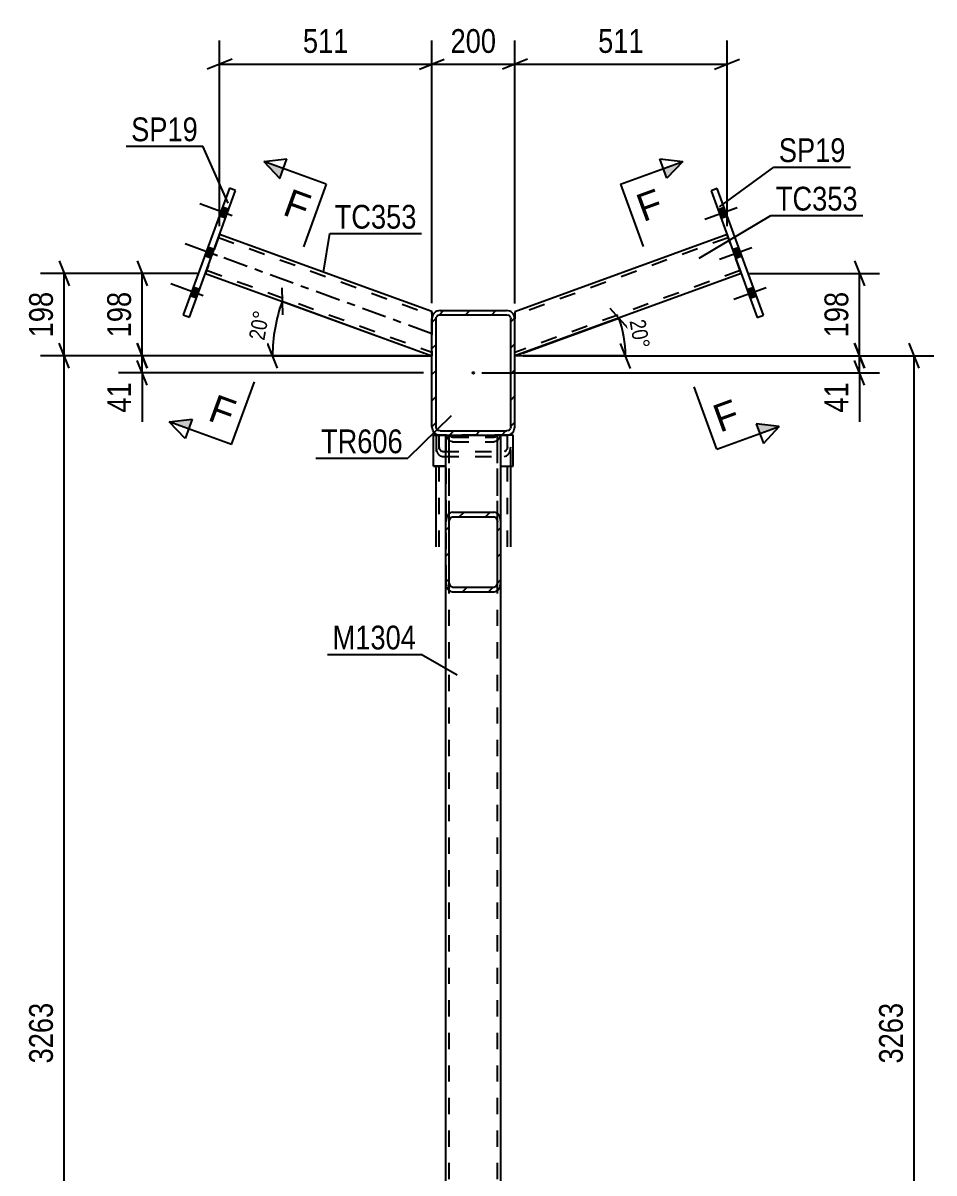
# Model space of a CAD drawing. Header units: millimetres. Extents: x 0 to 1189, y 0 to 841.
# Drawn here: x 191.7 to 301.4, y 138.5 to 277 of the extents above; entities that cross this region are included whole.
import ezdxf

# ---------------------------------------------------------------- set-up
doc = ezdxf.new("R2010")
doc.units = ezdxf.units.MM
doc.linetypes.add('DXK_LINE_DOT2', pattern=[3.9198, 1.9599, -1.9599])
doc.linetypes.add('DXK_LINE_DOT3', pattern=[5.9187, 2.979, -0.9799, 0.9799, -0.9799])
doc.styles.add('Arial', font='ARIAL.TTF', dxfattribs={"height": 0.2})
doc.styles.add('Arial Narrow', font='ARIALN.TTF', dxfattribs={"height": 0.2})

# ---------------------------------------------------------------- blocks, each defined once
blk = doc.blocks.new('Part-761554047-6091 - 6008')
at = {"color": 2, "linetype": 'Continuous'}
for p, q in [((216.55, 257.12), (210.99, 241.85)), ((211.74, 241.58), (217.3, 256.85)), ((217.3, 256.85), (216.55, 257.12)), ((210.99, 241.85), (211.74, 241.58))]:
    blk.add_line(p, q, dxfattribs=at)
blk = doc.blocks.new('Part-761554047-6076 - 6008')
at = {"linetype": 'Continuous'}
h = blk.add_hatch(dxfattribs=at)
h.set_pattern_fill('', scale=0.7, style=0, pattern_type=0)
h.set_pattern_definition([(45, (242.6153, 209.6541), (-1.57154, 1.57154), [])])
h.paths.add_polyline_path([(242.62, 216.95), (242.62, 209.65), (242.68, 209.21), (242.85, 208.83), (243.11, 208.58), (243.42, 208.49), (248.42, 208.49), (248.72, 208.58), (248.98, 208.83), (249.15, 209.21), (249.22, 209.65), (249.22, 216.95), (249.15, 217.4), (248.98, 217.78), (248.72, 218.03), (248.42, 218.12), (243.42, 218.12), (243.11, 218.03), (242.85, 217.78), (242.68, 217.4)])
h.paths.add_polyline_path([(243.13, 217.37), (243.26, 217.49), (243.42, 217.54), (248.42, 217.54), (248.57, 217.49), (248.7, 217.37), (248.78, 217.18), (248.82, 216.95), (248.82, 209.65), (248.78, 209.43), (248.7, 209.24), (248.57, 209.11), (248.42, 209.07), (243.42, 209.07), (243.26, 209.11), (243.13, 209.24), (243.05, 209.43), (243.02, 209.65), (243.02, 216.95), (243.05, 217.18)])
at = {"color": 2, "linetype": 'Continuous'}
for p, q in [((242.62, 216.95), (242.62, 227.38)), ((249.22, 216.95), (249.22, 227.38)), ((243.42, 218.12), (243.11, 218.03)), ((243.26, 217.49), (243.42, 217.54)), ((243.42, 218.12), (248.42, 218.12)), ((243.42, 217.54), (248.42, 217.54)), ((248.72, 218.03), (248.42, 218.12)), ((248.42, 217.54), (248.57, 217.49)), ((242.68, 217.4), (242.62, 216.95)), ((242.62, 209.65), (242.62, 216.95)), ((243.02, 216.95), (243.05, 217.18)), ((243.02, 209.65), (243.02, 216.95)), ((248.78, 217.18), (248.82, 216.95)), ((248.82, 209.65), (248.82, 216.95)), ((249.22, 216.95), (249.15, 217.4)), ((249.22, 209.65), (249.22, 216.95)), ((242.62, 209.65), (242.68, 209.21)), ((243.05, 209.43), (243.02, 209.65)), ((248.82, 209.65), (248.78, 209.43)), ((249.15, 209.21), (249.22, 209.65)), ((243.11, 208.58), (243.42, 208.49)), ((243.42, 209.07), (243.26, 209.11)), ((243.42, 209.07), (248.42, 209.07)), ((243.42, 208.49), (248.42, 208.49)), ((248.57, 209.11), (248.42, 209.07)), ((248.42, 208.49), (248.72, 208.58))]:
    blk.add_line(p, q, dxfattribs=at)
at = {"color": 7, "linetype": 'DXK_LINE_DOT2'}
for p, q in [((242.62, 227.38), (249.22, 227.38)), ((242.62, 227.38), (242.68, 227.38)), ((242.68, 227.28), (242.66, 227.38)), ((243.02, 209.65), (243.02, 227.38)), ((243.1, 227.38), (243.13, 227.31)), ((243.13, 227.31), (243.26, 227.18)), ((243.26, 227.18), (243.42, 227.14)), ((248.42, 227.14), (248.57, 227.18)), ((248.57, 227.18), (248.7, 227.31)), ((248.7, 227.31), (248.73, 227.38)), ((248.82, 209.65), (248.82, 227.38)), ((249.17, 227.38), (249.15, 227.28)), ((243.42, 226.56), (243.11, 226.64)), ((243.42, 227.14), (248.42, 227.14)), ((243.42, 226.56), (248.42, 226.56)), ((248.72, 226.64), (248.42, 226.56)), ((242.62, 209.65), (242.62, 216.95)), ((249.22, 209.65), (249.22, 216.95))]:
    blk.add_line(p, q, dxfattribs=at)
for centre, start, end in [((243.71, 227.52), 193.2949, 235.5336), ((248.12, 227.52), 304.4664, 346.7051)]:
    blk.add_arc(centre, 1.06, start, end, dxfattribs=at)
at = {"color": 2, "linetype": 'Continuous'}
for centre, radius, start, end in [((243.71, 217.15), 1.06, 124.4664, 166.7051), ((243.56, 217.05), 0.532, 124.4664, 166.7051), ((248.27, 217.05), 0.532, 13.2949, 55.5336), ((248.12, 217.15), 1.06, 13.2949, 55.5336), ((243.71, 209.45), 1.06, 193.2949, 235.5336), ((243.56, 209.55), 0.532, 193.2949, 235.5336), ((248.27, 209.55), 0.532, 304.4664, 346.7051), ((248.12, 209.45), 1.06, 304.4664, 346.7051)]:
    blk.add_arc(centre, radius, start, end, dxfattribs=at)
blk = doc.blocks.new('Bolt-761554047-6023 - 6008')
at = {"linetype": 'Continuous'}
for points in [[(216.08, 253.51), (216.46, 254.54), (215.71, 254.82), (215.33, 253.78)], [(216.08, 253.51), (216.46, 254.54), (215.71, 254.82), (215.33, 253.78)], [(216.08, 253.51), (216.46, 254.54), (215.71, 254.82), (215.33, 253.78)], [(214.33, 248.7), (214.71, 249.73), (213.96, 250), (213.58, 248.97)], [(214.33, 248.7), (214.71, 249.73), (213.96, 250), (213.58, 248.97)], [(212.58, 243.88), (212.95, 244.91), (212.2, 245.19), (211.83, 244.15)], [(212.58, 243.88), (212.95, 244.91), (212.2, 245.19), (211.83, 244.15)], [(212.58, 243.88), (212.95, 244.91), (212.2, 245.19), (211.83, 244.15)]]:
    blk.add_hatch(color=1, dxfattribs=at).paths.add_polyline_path(points)
at = {"color": 1, "linetype": 'Continuous'}
for p, q in [((216.88, 253.81), (212.98, 255.23)), ((216.88, 253.81), (212.98, 255.23)), ((216.88, 253.81), (212.98, 255.23)), ((216.08, 253.51), (215.33, 253.78)), ((216.08, 253.51), (215.33, 253.78)), ((216.08, 253.51), (215.33, 253.78)), ((216.46, 254.54), (215.71, 254.82)), ((216.46, 254.54), (215.71, 254.82)), ((216.46, 254.54), (215.71, 254.82)), ((215.13, 248.99), (211.23, 250.41)), ((215.13, 248.99), (211.23, 250.41)), ((214.71, 249.73), (213.96, 250)), ((214.71, 249.73), (213.96, 250)), ((214.33, 248.7), (213.58, 248.97)), ((214.33, 248.7), (213.58, 248.97)), ((213.38, 244.17), (209.48, 245.59)), ((213.38, 244.17), (209.48, 245.59)), ((213.38, 244.17), (209.48, 245.59)), ((212.95, 244.91), (212.2, 245.19)), ((212.95, 244.91), (212.2, 245.19)), ((212.95, 244.91), (212.2, 245.19)), ((212.58, 243.88), (211.83, 244.15)), ((212.58, 243.88), (211.83, 244.15)), ((212.58, 243.88), (211.83, 244.15))]:
    blk.add_line(p, q, dxfattribs=at)
blk = doc.blocks.new('Part-761554047-6036 - 6008')
at = {"color": 7, "linetype": 'DXK_LINE_DOT2'}
for p, q in [((215.37, 251.56), (213.66, 246.86)), ((215.24, 251.19), (240.92, 241.84)), ((213.8, 247.24), (240.92, 237.37)), ((240.92, 242.02), (240.92, 242.27)), ((240.92, 241.41), (240.92, 236.94))]:
    blk.add_line(p, q, dxfattribs=at)
at = {"color": 2, "linetype": 'Continuous'}
for p, q in [((240.92, 242.27), (215.37, 251.56)), ((213.66, 246.86), (240.92, 236.94)), ((240.92, 242.27), (240.92, 241.41)), ((240.92, 241.41), (240.92, 241.38))]:
    blk.add_line(p, q, dxfattribs=at)
at = {"color": 7, "linetype": 'DXK_LINE_DOT3'}
blk.add_line((240.92, 239.6), (214.52, 249.21), dxfattribs=at)
blk = doc.blocks.new('Part-761554047-6144 - 6008')
at = {"linetype": 'Continuous'}
h = blk.add_hatch(dxfattribs=at)
h.set_pattern_fill('', scale=0.7, style=0, pattern_type=0)
h.set_pattern_definition([(45, (240.9153, 228.381), (-1.57154, 1.57154), [])])
h.paths.add_polyline_path([(240.92, 241.38), (240.92, 228.38), (240.99, 228), (241.21, 227.67), (241.53, 227.46), (241.92, 227.38), (249.92, 227.38), (250.3, 227.46), (250.62, 227.67), (250.84, 228), (250.92, 228.38), (250.92, 241.38), (250.84, 241.76), (250.62, 242.09), (250.3, 242.3), (249.92, 242.38), (241.92, 242.38), (241.53, 242.3), (241.21, 242.09), (240.99, 241.76)])
h.paths.add_polyline_path([(241.56, 241.73), (241.72, 241.84), (241.92, 241.88), (249.92, 241.88), (250.11, 241.84), (250.27, 241.73), (250.38, 241.57), (250.42, 241.38), (250.42, 228.38), (250.38, 228.19), (250.27, 228.03), (250.11, 227.92), (249.92, 227.88), (241.92, 227.88), (241.72, 227.92), (241.56, 228.03), (241.45, 228.19), (241.42, 228.38), (241.42, 241.38), (241.45, 241.57)])
blk.add_hatch(color=30, dxfattribs=at).paths.add_polyline_path([(245.92, 234.78, -1), (245.92, 234.98, -1)])
at = {"color": 2, "linetype": 'Continuous'}
for p, q in [((240.99, 241.76), (240.92, 241.38)), ((240.92, 228.38), (240.92, 241.38)), ((241.42, 241.38), (241.45, 241.57)), ((241.42, 228.38), (241.42, 241.38)), ((241.92, 242.38), (241.53, 242.3)), ((241.72, 241.84), (241.92, 241.88)), ((241.92, 242.38), (249.92, 242.38)), ((241.92, 241.88), (249.92, 241.88)), ((250.3, 242.3), (249.92, 242.38)), ((249.92, 241.88), (250.11, 241.84)), ((250.38, 241.57), (250.42, 241.38)), ((250.42, 228.38), (250.42, 241.38)), ((250.92, 241.38), (250.84, 241.76)), ((250.92, 228.38), (250.92, 241.38)), ((240.92, 228.38), (240.99, 228)), ((241.45, 228.19), (241.42, 228.38)), ((241.53, 227.46), (241.92, 227.38)), ((241.92, 227.88), (241.72, 227.92)), ((241.92, 227.88), (249.92, 227.88)), ((241.92, 227.38), (249.92, 227.38)), ((250.11, 227.92), (249.92, 227.88)), ((249.92, 227.38), (250.3, 227.46)), ((250.42, 228.38), (250.38, 228.19)), ((250.84, 228), (250.92, 228.38))]:
    blk.add_line(p, q, dxfattribs=at)
at = {"color": 30, "linetype": 'DXK_LINE_DOT3'}
blk.add_line((245.92, 234.88), (245.92, 234.88), dxfattribs=at)
at = {"color": 30, "linetype": 'Continuous'}
blk.add_circle((245.92, 234.88), 0.1, dxfattribs=at)
at = {"color": 2, "linetype": 'Continuous'}
for centre, radius, start, end in [((241.92, 241.38), 1, 112.5, 157.5), ((241.92, 241.38), 0.5, 112.5, 157.5), ((249.92, 241.38), 0.5, 22.5, 67.5), ((249.92, 241.38), 1, 22.5, 67.5), ((241.92, 228.38), 1, 202.5, 247.5), ((241.92, 228.38), 0.5, 202.5, 247.5), ((249.92, 228.38), 0.5, 292.5, 337.5), ((249.92, 228.38), 1, 292.5, 337.5)]:
    blk.add_arc(centre, radius, start, end, dxfattribs=at)
blk = doc.blocks.new('Part-761554047-6041 - 6008')
at = {"color": 2, "linetype": 'Continuous'}
for p, q in [((276.46, 251.53), (250.92, 242.24)), ((278.17, 246.83), (250.92, 236.92)), ((250.92, 242.24), (250.92, 241.38))]:
    blk.add_line(p, q, dxfattribs=at)
at = {"color": 7, "linetype": 'DXK_LINE_DOT2'}
for p, q in [((276.59, 251.16), (250.92, 241.81)), ((278.17, 246.83), (276.46, 251.53)), ((278.03, 247.21), (250.92, 237.34)), ((250.92, 242.24), (250.92, 241.99)), ((250.92, 236.92), (250.92, 241.38))]:
    blk.add_line(p, q, dxfattribs=at)
blk = doc.blocks.new('Part-761554047-6051 - 6008')
at = {"color": 7, "linetype": 'DXK_LINE_DOT2'}
for p, q in [((242.62, 227.38), (249.22, 227.38)), ((242.68, 227.38), (242.62, 227.38)), ((242.62, 227.38), (242.62, 209.65)), ((243.02, 82.88), (243.02, 227.38)), ((248.82, 82.88), (248.82, 227.38)), ((249.22, 209.65), (249.22, 227.38)), ((242.62, 82.88), (242.62, 100.61)), ((249.22, 82.88), (249.22, 100.61)), ((249.22, 82.88), (242.62, 82.88))]:
    blk.add_line(p, q, dxfattribs=at)
at = {"color": 2, "linetype": 'Continuous'}
for p, q in [((242.62, 100.61), (242.62, 209.65)), ((249.22, 100.61), (249.22, 209.65))]:
    blk.add_line(p, q, dxfattribs=at)
blk = doc.blocks.new('Part-761554047-6068 - 6008')
at = {"color": 7, "linetype": 'DXK_LINE_DOT2'}
for p, q in [((250.42, 227.38), (241.42, 227.38)), ((241.42, 227.38), (241.82, 227.38)), ((241.42, 227.38), (241.42, 223.66)), ((241.82, 213.94), (241.82, 227.38)), ((250.02, 213.94), (250.02, 227.38)), ((250.42, 223.66), (250.42, 227.38)), ((241.42, 225.97), (241.48, 225.52)), ((241.85, 225.75), (241.82, 225.97)), ((250.02, 225.97), (249.98, 225.75)), ((250.35, 225.52), (250.42, 225.97)), ((241.91, 224.89), (242.22, 224.8)), ((242.22, 225.39), (242.06, 225.43)), ((242.22, 225.39), (249.62, 225.39)), ((242.22, 224.8), (249.62, 224.8)), ((249.77, 225.43), (249.62, 225.39)), ((249.62, 224.8), (249.92, 224.89))]:
    blk.add_line(p, q, dxfattribs=at)
at = {"color": 2, "linetype": 'Continuous'}
for p, q in [((241.42, 213.94), (241.42, 223.66)), ((250.42, 213.94), (250.42, 223.66))]:
    blk.add_line(p, q, dxfattribs=at)
at = {"color": 7, "linetype": 'DXK_LINE_DOT2'}
for centre, radius, start, end in [((242.51, 225.77), 1.06, 193.295, 235.5337), ((242.36, 225.87), 0.532, 193.295, 235.5337), ((249.47, 225.87), 0.532, 304.4663, 346.705), ((249.32, 225.77), 1.06, 304.4663, 346.705)]:
    blk.add_arc(centre, radius, start, end, dxfattribs=at)
blk = doc.blocks.new('Part-761554047-6113 - 6008')
at = {"color": 2, "linetype": 'Continuous'}
for p, q in [((275.28, 257.09), (274.53, 256.82)), ((274.53, 256.82), (280.09, 241.55)), ((280.84, 241.82), (275.28, 257.09)), ((280.09, 241.55), (280.84, 241.82))]:
    blk.add_line(p, q, dxfattribs=at)
blk = doc.blocks.new('Part-761554047-6121 - 6008')
at = {"color": 2, "linetype": 'Continuous'}
for p, q in [((241.12, 227.38), (241.12, 227.38)), ((241.12, 227.38), (241.92, 227.38)), ((241.12, 223.66), (241.12, 227.38)), ((242.62, 223.66), (241.12, 223.66))]:
    blk.add_line(p, q, dxfattribs=at)
at = {"color": 7, "linetype": 'DXK_LINE_DOT2'}
for p, q in [((242.62, 227.38), (241.12, 227.38)), ((241.12, 227.38), (241.12, 227.38)), ((241.92, 227.38), (242.62, 227.38)), ((242.62, 227.38), (242.62, 227.38)), ((242.62, 227.38), (242.62, 223.66)), ((241.12, 223.66), (242.62, 223.66))]:
    blk.add_line(p, q, dxfattribs=at)
blk = doc.blocks.new('Part-761554047-6124 - 6008')
at = {"color": 7, "linetype": 'DXK_LINE_DOT2'}
for p, q in [((250.72, 227.38), (249.22, 227.38)), ((249.22, 227.38), (249.22, 227.38)), ((249.92, 227.38), (249.22, 227.38)), ((249.22, 223.66), (249.22, 227.38)), ((250.72, 227.38), (250.72, 227.38)), ((249.22, 223.66), (250.72, 223.66))]:
    blk.add_line(p, q, dxfattribs=at)
at = {"color": 2, "linetype": 'Continuous'}
for p, q in [((250.72, 227.38), (249.92, 227.38)), ((250.72, 227.38), (250.72, 227.38)), ((250.72, 223.66), (250.72, 227.38)), ((249.22, 223.66), (250.72, 223.66))]:
    blk.add_line(p, q, dxfattribs=at)
blk = doc.blocks.new('Bolt-761554047-6163 - 6008')
at = {"linetype": 'Continuous'}
for points in [[(276.5, 253.76), (276.12, 254.79), (275.37, 254.52), (275.75, 253.48)], [(276.5, 253.76), (276.12, 254.79), (275.37, 254.52), (275.75, 253.48)], [(276.5, 253.76), (276.12, 254.79), (275.37, 254.52), (275.75, 253.48)], [(278.25, 248.94), (277.87, 249.97), (277.12, 249.7), (277.5, 248.67)], [(278.25, 248.94), (277.87, 249.97), (277.12, 249.7), (277.5, 248.67)], [(280, 244.12), (279.63, 245.16), (278.88, 244.88), (279.25, 243.85)], [(280, 244.12), (279.63, 245.16), (278.88, 244.88), (279.25, 243.85)], [(280, 244.12), (279.63, 245.16), (278.88, 244.88), (279.25, 243.85)]]:
    blk.add_hatch(color=1, dxfattribs=at).paths.add_polyline_path(points)
at = {"color": 1, "linetype": 'Continuous'}
for p, q in [((277.67, 254.77), (273.77, 253.35)), ((277.67, 254.77), (273.77, 253.35)), ((277.67, 254.77), (273.77, 253.35)), ((276.12, 254.79), (275.37, 254.52)), ((276.12, 254.79), (275.37, 254.52)), ((276.12, 254.79), (275.37, 254.52)), ((276.5, 253.76), (275.75, 253.48)), ((276.5, 253.76), (275.75, 253.48)), ((276.5, 253.76), (275.75, 253.48)), ((279.43, 249.95), (275.53, 248.53)), ((279.43, 249.95), (275.53, 248.53)), ((277.87, 249.97), (277.12, 249.7)), ((277.87, 249.97), (277.12, 249.7)), ((278.25, 248.94), (277.5, 248.67)), ((278.25, 248.94), (277.5, 248.67)), ((281.18, 245.14), (277.28, 243.72)), ((281.18, 245.14), (277.28, 243.72)), ((281.18, 245.14), (277.28, 243.72)), ((279.63, 245.16), (278.88, 244.88)), ((279.63, 245.16), (278.88, 244.88)), ((279.63, 245.16), (278.88, 244.88)), ((280, 244.12), (279.25, 243.85)), ((280, 244.12), (279.25, 243.85)), ((280, 244.12), (279.25, 243.85))]:
    blk.add_line(p, q, dxfattribs=at)
blk = doc.blocks.new('AngleDimension-761554047-6392 - 6008')
at = {"color": 7, "linetype": 'Continuous'}
for p, q in [((222.85, 245.11), (222.95, 241.88)), ((222.9, 243.5), (240.92, 236.94)), ((222.34, 235.44), (221.14, 238.44)), ((239.92, 236.94), (221.74, 236.94)), ((221.74, 236.94), (240.92, 236.94))]:
    blk.add_line(p, q, dxfattribs=at)
blk.add_arc((240.92, 236.94), 19.17, 160, 180, dxfattribs=at)
at = {"color": 0}
blk.add_wipeout([(221.82, 242.49), (219.06, 242.98), (218.31, 238.74), (221.07, 238.25)], dxfattribs=at)
at = {"color": 3, "style": 'Arial Narrow'}
blk.add_text('20°', height=1.909, rotation=80.0021, dxfattribs=at).set_placement((220.75, 238.72))
blk = doc.blocks.new('StraightDimension-761554047-6326 - 6008')
at = {"color": 7, "linetype": 'Continuous'}
for p, q in [((299.57, 235.44), (298.37, 238.44)), ((251.92, 236.94), (301.37, 236.94)), ((298.97, 73.77), (298.97, 236.94)), ((298.37, 75.27), (299.57, 72.27)), ((266.01, 73.77), (301.37, 73.77))]:
    blk.add_line(p, q, dxfattribs=at)
at = {"color": 0}
blk.add_wipeout([(298.22, 159.61), (294.02, 159.61), (294.02, 151.1), (298.22, 151.1)], dxfattribs=at)
at = {"color": 3, "style": 'Arial Narrow'}
blk.add_text('3263', height=2.863, rotation=90.0002, dxfattribs=at).set_placement((297.62, 151.7))
blk = doc.blocks.new('StraightDimension-761554047-6262 - 6008')
at = {"color": 7, "linetype": 'Continuous'}
for p, q in [((250.92, 243.24), (250.92, 274.92)), ((276.46, 252.56), (276.46, 274.92)), ((252.42, 272.67), (249.42, 271.47)), ((250.92, 272.07), (276.46, 272.07)), ((274.96, 271.47), (277.96, 272.67))]:
    blk.add_line(p, q, dxfattribs=at)
at = {"color": 0}
blk.add_wipeout([(267.03, 272.82), (267.03, 277.02), (260.34, 277.02), (260.34, 272.82)], dxfattribs=at)
at = {"color": 3, "style": 'Arial Narrow'}
blk.add_text('511', height=2.863, dxfattribs=at).set_placement((260.94, 273.42))
blk = doc.blocks.new('StraightDimension-761554047-6305 - 6008')
at = {"color": 7, "linetype": 'Continuous'}
for p, q in [((196.05, 248.36), (197.25, 245.36)), ((212.66, 246.86), (193.8, 246.86)), ((196.65, 236.94), (196.65, 246.86)), ((197.25, 235.44), (196.05, 238.44)), ((239.92, 236.94), (193.8, 236.94))]:
    blk.add_line(p, q, dxfattribs=at)
at = {"color": 0}
blk.add_wipeout([(195.9, 245.24), (191.7, 245.24), (191.7, 238.56), (195.9, 238.56)], dxfattribs=at)
at = {"color": 3, "style": 'Arial Narrow'}
blk.add_text('198', height=2.863, rotation=90.0002, dxfattribs=at).set_placement((195.3, 239.16))
blk = doc.blocks.new('StraightDimension-761554047-6238 - 6008')
at = {"color": 7, "linetype": 'Continuous'}
for p, q in [((291.8, 248.36), (293, 245.36)), ((279.17, 246.86), (294.8, 246.86)), ((292.4, 236.94), (292.4, 246.86)), ((293, 235.44), (291.8, 238.44)), ((251.92, 236.94), (294.8, 236.94))]:
    blk.add_line(p, q, dxfattribs=at)
at = {"color": 0}
blk.add_wipeout([(291.65, 245.24), (287.45, 245.24), (287.45, 238.56), (291.65, 238.56)], dxfattribs=at)
at = {"color": 3, "style": 'Arial Narrow'}
blk.add_text('198', height=2.863, rotation=90.0002, dxfattribs=at).set_placement((291.05, 239.16))
blk = doc.blocks.new('AngleDimension-761554047-6213 - 6008')
at = {"color": 7, "linetype": 'Continuous'}
for p, q in [((262.35, 242.67), (264.51, 240.27)), ((263.43, 241.47), (250.92, 236.92)), ((251.86, 237.26), (263.43, 241.47)), ((264.83, 235.42), (263.63, 238.42)), ((264.23, 236.92), (250.92, 236.92))]:
    blk.add_line(p, q, dxfattribs=at)
blk.add_arc((250.92, 236.92), 13.32, 0, 20, dxfattribs=at)
at = {"color": 0}
blk.add_wipeout([(265, 237.21), (267.75, 237.7), (267.01, 241.94), (264.25, 241.45)], dxfattribs=at)
at = {"color": 3, "style": 'Arial Narrow'}
blk.add_text('20°', height=1.909, rotation=-80.0021, dxfattribs=at).set_placement((264.71, 241.13))
blk = doc.blocks.new('StraightDimension-761554047-6276 - 6008')
at = {"color": 7, "linetype": 'Continuous'}
for p, q in [((205.45, 238.44), (206.65, 235.44)), ((239.92, 236.94), (203.2, 236.94)), ((206.05, 234.88), (206.05, 236.94)), ((206.65, 233.38), (205.45, 236.38)), ((239.92, 234.88), (203.2, 234.88)), ((206.05, 234.88), (206.05, 228.98)), ((206.05, 234.88), (206.05, 228.98))]:
    blk.add_line(p, q, dxfattribs=at)
at = {"color": 0}
blk.add_wipeout([(205.3, 234.36), (201.1, 234.36), (201.1, 229.5), (205.3, 229.5)], dxfattribs=at)
at = {"color": 3, "style": 'Arial Narrow'}
blk.add_text('41', height=2.863, rotation=90.0002, dxfattribs=at).set_placement((204.7, 230.1))
blk = doc.blocks.new('StraightDimension-761554047-6298 - 6008')
at = {"color": 7, "linetype": 'Continuous'}
for p, q in [((197.25, 235.44), (196.05, 238.44)), ((239.92, 236.94), (193.8, 236.94)), ((196.65, 73.8), (196.65, 236.94)), ((196.05, 75.3), (197.25, 72.3)), ((225.82, 73.8), (193.8, 73.8))]:
    blk.add_line(p, q, dxfattribs=at)
at = {"color": 0}
blk.add_wipeout([(195.9, 159.62), (191.7, 159.62), (191.7, 151.11), (195.9, 151.11)], dxfattribs=at)
at = {"color": 3, "style": 'Arial Narrow'}
blk.add_text('3263', height=2.863, rotation=90.0002, dxfattribs=at).set_placement((195.3, 151.71))
blk = doc.blocks.new('StraightDimension-761554047-6285 - 6008')
at = {"color": 7, "linetype": 'Continuous'}
for p, q in [((205.45, 248.36), (206.65, 245.36)), ((212.66, 246.86), (203.2, 246.86)), ((206.05, 236.94), (206.05, 246.86)), ((206.65, 235.44), (205.45, 238.44)), ((239.92, 236.94), (203.2, 236.94))]:
    blk.add_line(p, q, dxfattribs=at)
at = {"color": 0}
blk.add_wipeout([(205.3, 245.24), (201.1, 245.24), (201.1, 238.56), (205.3, 238.56)], dxfattribs=at)
at = {"color": 3, "style": 'Arial Narrow'}
blk.add_text('198', height=2.863, rotation=90.0002, dxfattribs=at).set_placement((204.7, 239.16))
blk = doc.blocks.new('StraightDimension-761554047-6221 - 6008')
at = {"color": 7, "linetype": 'Continuous'}
for p, q in [((291.8, 238.44), (293, 235.44)), ((251.92, 236.94), (294.8, 236.94)), ((292.4, 234.88), (292.4, 236.94)), ((293, 233.38), (291.8, 236.38)), ((246.92, 234.88), (294.8, 234.88)), ((292.4, 234.88), (292.4, 228.97)), ((292.4, 234.88), (292.4, 228.97))]:
    blk.add_line(p, q, dxfattribs=at)
at = {"color": 0}
blk.add_wipeout([(291.65, 234.36), (287.45, 234.36), (287.45, 229.5), (291.65, 229.5)], dxfattribs=at)
at = {"color": 3, "style": 'Arial Narrow'}
blk.add_text('41', height=2.863, rotation=90.0002, dxfattribs=at).set_placement((291.05, 230.1))
blk = doc.blocks.new('StraightDimension-761554047-6248 - 6008')
at = {"color": 7, "linetype": 'Continuous'}
for p, q in [((215.37, 252.56), (215.37, 274.92)), ((240.92, 243.26), (240.92, 274.92)), ((216.87, 272.67), (213.87, 271.47)), ((215.37, 272.07), (240.92, 272.07)), ((239.42, 271.47), (242.42, 272.67))]:
    blk.add_line(p, q, dxfattribs=at)
at = {"color": 0}
blk.add_wipeout([(231.49, 272.82), (231.49, 277.02), (224.8, 277.02), (224.8, 272.82)], dxfattribs=at)
at = {"color": 3, "style": 'Arial Narrow'}
blk.add_text('511', height=2.863, dxfattribs=at).set_placement((225.4, 273.42))
blk = doc.blocks.new('StraightDimension-761554047-6255 - 6008')
at = {"color": 7, "linetype": 'Continuous'}
for p, q in [((240.92, 243.26), (240.92, 274.92)), ((250.92, 243.24), (250.92, 274.92)), ((239.42, 271.47), (242.42, 272.67)), ((240.92, 272.07), (250.92, 272.07)), ((252.42, 272.67), (249.42, 271.47))]:
    blk.add_line(p, q, dxfattribs=at)
at = {"color": 0}
blk.add_wipeout([(249.26, 272.82), (249.26, 277.02), (242.57, 277.02), (242.57, 272.82)], dxfattribs=at)
at = {"color": 3, "style": 'Arial Narrow'}
blk.add_text('200', height=2.863, dxfattribs=at).set_placement((243.17, 273.42))
blk = doc.blocks.new('Mark-761554047-6140 - 6008')
at = {"color": 0}
blk.add_wipeout([(237.43, 225.2), (237.43, 228.2), (227.57, 228.2), (227.57, 225.2)], dxfattribs=at)
blk.add_wipeout([(237.43, 225.2), (237.43, 228.2), (227.57, 228.2), (227.57, 225.2)], dxfattribs=at)
at = {"color": 30, "linetype": 'Continuous'}
for p in [(243.26, 229.7), (226.97, 224.6)]:
    blk.add_line(p, (238.03, 224.6), dxfattribs=at)
at = {"color": 3, "style": 'Arial Narrow'}
blk.add_text('TR606', height=2.863, dxfattribs=at).set_placement((227.57, 225.2))
blk = doc.blocks.new('Mark-761554047-6087 - 6008')
at = {"color": 0}
blk.add_wipeout([(212.76, 262.78), (212.76, 265.78), (204.72, 265.78), (204.72, 262.78)], dxfattribs=at)
blk.add_wipeout([(212.76, 262.78), (212.76, 265.78), (204.72, 265.78), (204.72, 262.78)], dxfattribs=at)
at = {"color": 30, "linetype": 'Continuous'}
for p in [(204.12, 262.18), (216.38, 255.31)]:
    blk.add_line(p, (213.36, 262.18), dxfattribs=at)
at = {"color": 3, "style": 'Arial Narrow'}
blk.add_text('SP19', height=2.863, dxfattribs=at).set_placement((204.72, 262.78))
blk = doc.blocks.new('Mark-761554047-6032 - 6008')
at = {"color": 0}
blk.add_wipeout([(239.08, 252.25), (239.08, 255.25), (229.22, 255.25), (229.22, 252.25)], dxfattribs=at)
blk.add_wipeout([(239.08, 252.25), (239.08, 255.25), (229.22, 255.25), (229.22, 252.25)], dxfattribs=at)
at = {"color": 30, "linetype": 'Continuous'}
for p, q in [((227.89, 247.01), (228.62, 251.65)), ((228.62, 251.65), (239.68, 251.65))]:
    blk.add_line(p, q, dxfattribs=at)
at = {"color": 3, "style": 'Arial Narrow'}
blk.add_text('TC353', height=2.863, dxfattribs=at).set_placement((229.22, 252.25))
blk = doc.blocks.new('Mark-761554047-6037 - 6008')
at = {"color": 0}
blk.add_wipeout([(292.19, 254.43), (292.19, 257.43), (282.33, 257.43), (282.33, 254.43)], dxfattribs=at)
blk.add_wipeout([(292.19, 254.43), (292.19, 257.43), (282.33, 257.43), (282.33, 254.43)], dxfattribs=at)
at = {"color": 30, "linetype": 'Continuous'}
for p, q in [((273.12, 248.7), (281.73, 253.83)), ((281.73, 253.83), (292.79, 253.83))]:
    blk.add_line(p, q, dxfattribs=at)
at = {"color": 3, "style": 'Arial Narrow'}
blk.add_text('TC353', height=2.863, dxfattribs=at).set_placement((282.33, 254.43))
blk = doc.blocks.new('Mark-761554047-6047 - 6008')
at = {"color": 0}
blk.add_wipeout([(239.02, 201.57), (239.02, 204.57), (228.97, 204.57), (228.97, 201.57)], dxfattribs=at)
blk.add_wipeout([(239.02, 201.57), (239.02, 204.57), (228.97, 204.57), (228.97, 201.57)], dxfattribs=at)
at = {"color": 30, "linetype": 'Continuous'}
for p in [(228.37, 200.97), (243.95, 198.47)]:
    blk.add_line(p, (239.62, 200.97), dxfattribs=at)
at = {"color": 3, "style": 'Arial Narrow'}
blk.add_text('M1304', height=2.863, dxfattribs=at).set_placement((228.97, 201.57))
blk = doc.blocks.new('SectionMark-761554047-6399 - 6008')
at = {"linetype": 'Continuous'}
for points in [[(223.04, 259.47), (222.62, 258.3), (220.7, 260.33)], [(212.07, 229.32), (211.64, 228.14), (209.29, 229)]]:
    blk.add_hatch(color=6, dxfattribs=at).paths.add_polyline_path(points)
at = {"color": 6, "linetype": 'Continuous'}
for p, q in [((220.7, 260.33), (223.47, 260.65)), ((222.62, 258.3), (223.47, 260.65)), ((220.7, 260.33), (222.62, 258.3)), ((209.29, 229), (212.07, 229.32)), ((211.21, 226.97), (209.29, 229)), ((212.07, 229.32), (211.21, 226.97))]:
    blk.add_line(p, q, dxfattribs=at)
at = {"color": 0, "linetype": 'Continuous'}
for points in [[(225.48, 253), (226.67, 256.29), (224, 257.27), (222.8, 253.98)], [(216.47, 228.25), (217.67, 231.54), (214.99, 232.51), (213.79, 229.22)]]:
    blk.add_wipeout(points, dxfattribs=at)
at = {"color": 6, "linetype": 'Continuous'}
for p, q in [((228.21, 257.59), (220.7, 260.33)), ((228.21, 257.59), (225.48, 250.07)), ((216.81, 226.26), (219.55, 233.78)), ((216.81, 226.26), (209.29, 229))]:
    blk.add_line(p, q, dxfattribs=at)
at = {"color": 3, "linetype": 'Continuous', "style": 'Arial'}
for p in [(222.8, 253.98), (213.79, 229.22)]:
    blk.add_text('F', height=3.34, rotation=-20.002, dxfattribs=at).set_placement(p)
blk = doc.blocks.new('Mark-761554047-6109 - 6008')
at = {"color": 0}
blk.add_wipeout([(290.73, 260.27), (290.73, 263.27), (282.69, 263.27), (282.69, 260.27)], dxfattribs=at)
blk.add_wipeout([(290.73, 260.27), (290.73, 263.27), (282.69, 263.27), (282.69, 260.27)], dxfattribs=at)
at = {"color": 30, "linetype": 'Continuous'}
for p, q in [((275.56, 254.89), (282.09, 259.67)), ((282.09, 259.67), (291.33, 259.67))]:
    blk.add_line(p, q, dxfattribs=at)
at = {"color": 3, "style": 'Arial Narrow'}
blk.add_text('SP19', height=2.863, dxfattribs=at).set_placement((282.69, 260.27))
blk = doc.blocks.new('SectionMark-761554047-6403 - 6008')
at = {"linetype": 'Continuous'}
for points in [[(269.21, 258.32), (268.78, 259.49), (271.13, 260.35)], [(280.41, 227.55), (279.98, 228.73), (282.75, 228.41)]]:
    blk.add_hatch(color=6, dxfattribs=at).paths.add_polyline_path(points)
at = {"color": 6, "linetype": 'Continuous'}
for p, q in [((269.21, 258.32), (268.35, 260.67)), ((268.35, 260.67), (271.13, 260.35)), ((271.13, 260.35), (269.21, 258.32)), ((282.75, 228.41), (279.98, 228.73)), ((279.98, 228.73), (280.83, 226.38)), ((282.75, 228.41), (280.83, 226.38))]:
    blk.add_line(p, q, dxfattribs=at)
at = {"color": 0, "linetype": 'Continuous'}
for points in [[(269.02, 254), (267.83, 257.28), (265.15, 256.31), (266.35, 253.02)], [(278.26, 228.63), (277.06, 231.92), (274.38, 230.94), (275.58, 227.66)]]:
    blk.add_wipeout(points, dxfattribs=at)
at = {"color": 6, "linetype": 'Continuous'}
for p, q in [((263.61, 257.61), (271.13, 260.35)), ((263.61, 257.61), (266.35, 250.09)), ((275.24, 225.67), (272.5, 233.19)), ((275.24, 225.67), (282.75, 228.41))]:
    blk.add_line(p, q, dxfattribs=at)
at = {"color": 3, "linetype": 'Continuous', "style": 'Arial'}
for p in [(266.35, 253.02), (275.58, 227.66)]:
    blk.add_text('F', height=3.34, rotation=20.002, dxfattribs=at).set_placement(p)

msp = doc.modelspace()

# ---------------------------------------------------------------- block references
for name in ['Part-761554047-6091 - 6008', 'Part-761554047-6113 - 6008', 'Bolt-761554047-6023 - 6008', 'Bolt-761554047-6163 - 6008', 'Part-761554047-6036 - 6008', 'Part-761554047-6041 - 6008', 'Part-761554047-6144 - 6008', 'Part-761554047-6121 - 6008', 'Part-761554047-6068 - 6008', 'Part-761554047-6076 - 6008', 'Part-761554047-6051 - 6008', 'Part-761554047-6124 - 6008']:
    msp.add_blockref(name, (0, 0))

# ---------------------------------------------------------------- next in the draw order: block references
for name in ['StraightDimension-761554047-6262 - 6008', 'AngleDimension-761554047-6392 - 6008', 'StraightDimension-761554047-6326 - 6008']:
    msp.add_blockref(name, (0, 0))

# ---------------------------------------------------------------- next in the draw order: block references
for name in ['StraightDimension-761554047-6305 - 6008', 'StraightDimension-761554047-6238 - 6008']:
    msp.add_blockref(name, (0, 0))

# ---------------------------------------------------------------- next in the draw order: block references
for name in ['Mark-761554047-6037 - 6008', 'AngleDimension-761554047-6213 - 6008', 'StraightDimension-761554047-6276 - 6008']:
    msp.add_blockref(name, (0, 0))

# ---------------------------------------------------------------- next in the draw order: block references
for name in ['Mark-761554047-6109 - 6008', 'StraightDimension-761554047-6298 - 6008', 'StraightDimension-761554047-6221 - 6008']:
    msp.add_blockref(name, (0, 0))

# ---------------------------------------------------------------- next in the draw order: block references
for name in ['SectionMark-761554047-6403 - 6008', 'StraightDimension-761554047-6285 - 6008', 'Mark-761554047-6140 - 6008', 'Mark-761554047-6047 - 6008']:
    msp.add_blockref(name, (0, 0))

# ---------------------------------------------------------------- next in the draw order: block references
msp.add_blockref('StraightDimension-761554047-6248 - 6008', (0, 0))

# ---------------------------------------------------------------- next in the draw order: block references
for name in ['StraightDimension-761554047-6255 - 6008', 'Mark-761554047-6087 - 6008']:
    msp.add_blockref(name, (0, 0))

# ---------------------------------------------------------------- next in the draw order: block references
msp.add_blockref('Mark-761554047-6032 - 6008', (0, 0))

# ---------------------------------------------------------------- next in the draw order: block references
msp.add_blockref('SectionMark-761554047-6399 - 6008', (0, 0))

doc.saveas('drawing.dxf')
